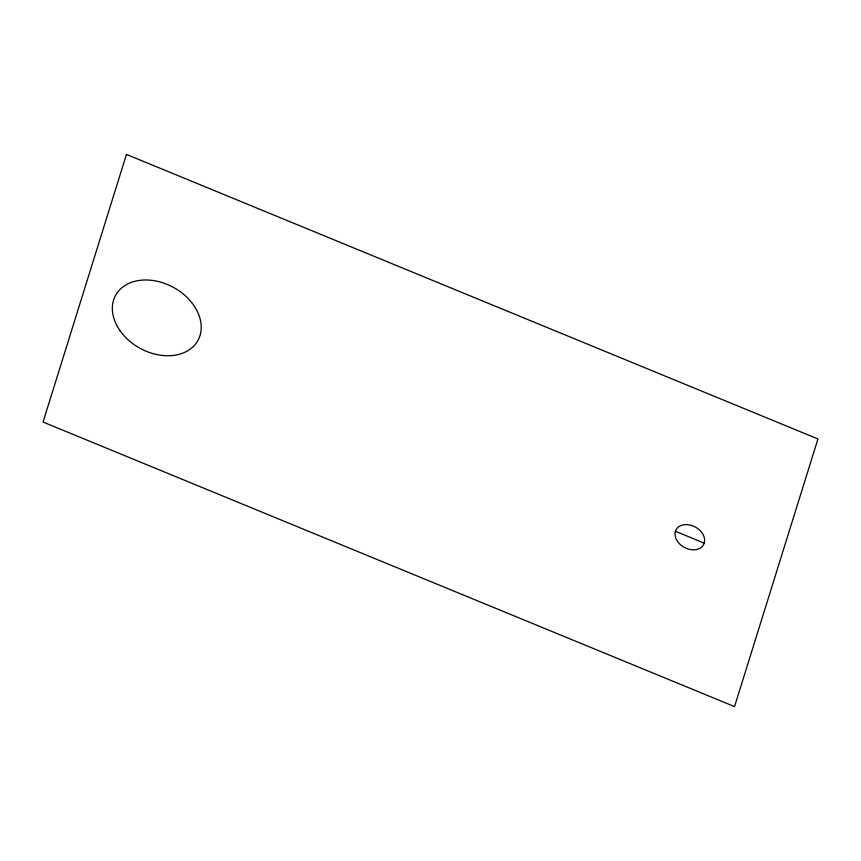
<?xml version="1.0" encoding="UTF-8"?>
<svg xmlns="http://www.w3.org/2000/svg" width="861" height="861" viewBox="0 0 861 861"><rect width="100%" height="100%" fill="white"/><g stroke="black" fill="none" stroke-linecap="round" stroke-linejoin="round"><path stroke-width="1.29" d="M675.401 531.28L704.212 543.13M126.459 154.41L43.05 422.041L734.541 706.59L817.95 438.959L126.459 154.41M120.002 330.656A46.957 34.731 28.6 0 0 196.792 342.355A46.957 34.731 28.6 0 0 153.549 280.589A46.957 34.731 28.6 0 0 120.002 330.656M677.51 541.408A15.649 11.58 28.6 0 0 703.114 545.411A15.649 11.58 28.6 0 0 688.811 524.79A15.649 11.58 28.6 0 0 677.51 541.408"/></g></svg>
